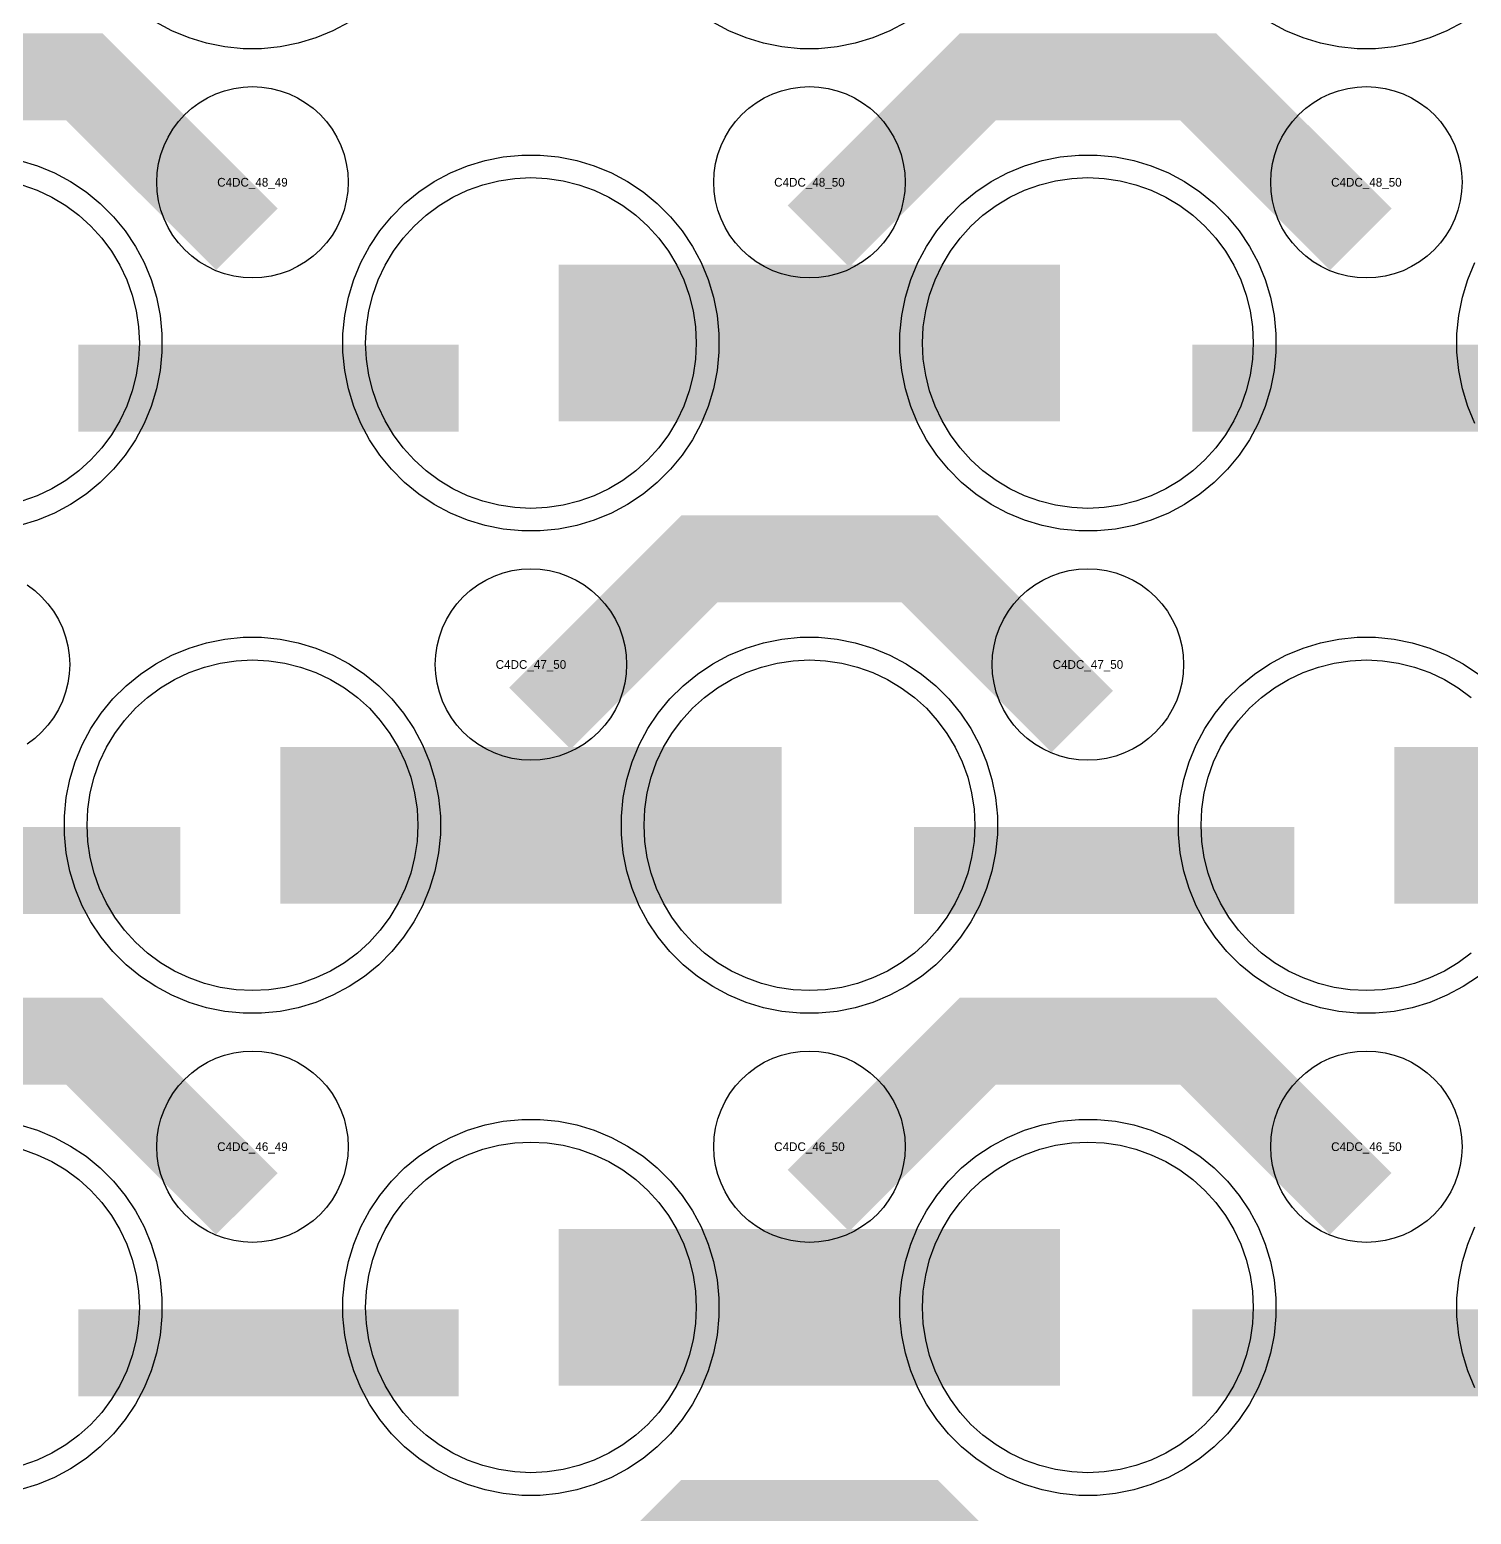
# Model space of a CAD drawing. Extents: x -11880 to 11880, y -14992 to 14992.
# Drawn here: x 3856 to 4270.1, y -8525.1 to -8098.5 of the extents above; entities that cross this region are included whole.
import ezdxf
from ezdxf.enums import TextEntityAlignment as Align

# ---------------------------------------------------------------- set-up
doc = ezdxf.new("R2010")
doc.units = 0
doc.header["$MEASUREMENT"] = 0
for name, color, linetype in [('GDS_775_DT_237', 138, 'CONTINUOUS'), ('RDL1_FS', 34, 'CONTINUOUS'), ('RDL_BS', 160, 'CONTINUOUS')]:
    doc.layers.add(name, color=color, linetype=linetype)

msp = doc.modelspace()

# ---------------------------------------------------------------- linework, layer by layer
at = {"layer": 'RDL1_FS'}
for points in [[(3853.791, -8143.026), (3858.181, -8144.598), (3862.395, -8146.59), (3866.395, -8148.988), (3870.14, -8151.766), (3873.594, -8154.896), (3876.724, -8158.35), (3879.502, -8162.095), (3881.9, -8166.095), (3883.892, -8170.309), (3885.464, -8174.699), (3886.596, -8179.222), (3887.28, -8183.833), (3887.509, -8188.49), (3887.28, -8193.147), (3886.596, -8197.758), (3885.464, -8202.281), (3883.892, -8206.671), (3881.9, -8210.885), (3879.502, -8214.885), (3876.724, -8218.63), (3873.594, -8222.084), (3870.14, -8225.214), (3866.395, -8227.992), (3862.395, -8230.39), (3858.181, -8232.382), (3853.791, -8233.954)], [(4270.14, -8363.779), (4266.395, -8366.557), (4262.395, -8368.955), (4258.181, -8370.947), (4253.791, -8372.519), (4249.268, -8373.651), (4244.657, -8374.335), (4240, -8374.564), (4235.343, -8374.335), (4230.732, -8373.651), (4226.209, -8372.519), (4221.819, -8370.947), (4217.605, -8368.955), (4213.605, -8366.557), (4209.86, -8363.779), (4206.406, -8360.649), (4203.276, -8357.195), (4200.498, -8353.45), (4198.1, -8349.45), (4196.108, -8345.236), (4194.536, -8340.846), (4193.404, -8336.323), (4192.72, -8331.712), (4192.491, -8327.055), (4192.72, -8322.398), (4193.404, -8317.787), (4194.536, -8313.264), (4196.108, -8308.874), (4198.1, -8304.66), (4200.498, -8300.66), (4203.276, -8296.915), (4206.406, -8293.461), (4209.86, -8290.331), (4213.605, -8287.553), (4217.605, -8285.155), (4221.819, -8283.163), (4226.209, -8281.591), (4230.732, -8280.459), (4235.343, -8279.775), (4240, -8279.546), (4244.657, -8279.775), (4249.268, -8280.459), (4253.791, -8281.591), (4258.181, -8283.163), (4262.395, -8285.155), (4266.395, -8287.553), (4270.14, -8290.331)]]:
    msp.add_lwpolyline(points, dxfattribs=at)
for points in [[(4000, -8235.999), (3995.343, -8235.77), (3990.732, -8235.086), (3986.209, -8233.954), (3981.819, -8232.382), (3977.605, -8230.39), (3973.605, -8227.992), (3969.86, -8225.214), (3966.406, -8222.084), (3963.276, -8218.63), (3960.498, -8214.885), (3958.1, -8210.885), (3956.108, -8206.671), (3954.536, -8202.281), (3953.404, -8197.758), (3952.72, -8193.147), (3952.491, -8188.49), (3952.72, -8183.833), (3953.404, -8179.222), (3954.536, -8174.699), (3956.108, -8170.309), (3958.1, -8166.095), (3960.498, -8162.095), (3963.276, -8158.35), (3966.406, -8154.896), (3969.86, -8151.766), (3973.605, -8148.988), (3977.605, -8146.59), (3981.819, -8144.598), (3986.209, -8143.026), (3990.732, -8141.894), (3995.343, -8141.21), (4000, -8140.981), (4004.657, -8141.21), (4009.268, -8141.894), (4013.791, -8143.026), (4018.181, -8144.598), (4022.395, -8146.59), (4026.395, -8148.988), (4030.14, -8151.766), (4033.594, -8154.896), (4036.724, -8158.35), (4039.502, -8162.095), (4041.9, -8166.095), (4043.892, -8170.309), (4045.464, -8174.699), (4046.596, -8179.222), (4047.28, -8183.833), (4047.509, -8188.49), (4047.28, -8193.147), (4046.596, -8197.758), (4045.464, -8202.281), (4043.892, -8206.671), (4041.9, -8210.885), (4039.502, -8214.885), (4036.724, -8218.63), (4033.594, -8222.084), (4030.14, -8225.214), (4026.395, -8227.992), (4022.395, -8230.39), (4018.181, -8232.382), (4013.791, -8233.954), (4009.268, -8235.086), (4004.657, -8235.77)], [(4160, -8235.999), (4155.343, -8235.77), (4150.732, -8235.086), (4146.209, -8233.954), (4141.819, -8232.382), (4137.605, -8230.39), (4133.605, -8227.992), (4129.86, -8225.214), (4126.406, -8222.084), (4123.276, -8218.63), (4120.498, -8214.885), (4118.1, -8210.885), (4116.108, -8206.671), (4114.536, -8202.281), (4113.404, -8197.758), (4112.72, -8193.147), (4112.491, -8188.49), (4112.72, -8183.833), (4113.404, -8179.222), (4114.536, -8174.699), (4116.108, -8170.309), (4118.1, -8166.095), (4120.498, -8162.095), (4123.276, -8158.35), (4126.406, -8154.896), (4129.86, -8151.766), (4133.605, -8148.988), (4137.605, -8146.59), (4141.819, -8144.598), (4146.209, -8143.026), (4150.732, -8141.894), (4155.343, -8141.21), (4160, -8140.981), (4164.657, -8141.21), (4169.268, -8141.894), (4173.791, -8143.026), (4178.181, -8144.598), (4182.395, -8146.59), (4186.395, -8148.988), (4190.14, -8151.766), (4193.594, -8154.896), (4196.724, -8158.35), (4199.502, -8162.095), (4201.9, -8166.095), (4203.892, -8170.309), (4205.464, -8174.699), (4206.596, -8179.222), (4207.28, -8183.833), (4207.509, -8188.49), (4207.28, -8193.147), (4206.596, -8197.758), (4205.464, -8202.281), (4203.892, -8206.671), (4201.9, -8210.885), (4199.502, -8214.885), (4196.724, -8218.63), (4193.594, -8222.084), (4190.14, -8225.214), (4186.395, -8227.992), (4182.395, -8230.39), (4178.181, -8232.382), (4173.791, -8233.954), (4169.268, -8235.086), (4164.657, -8235.77)], [(3920, -8374.564), (3915.343, -8374.335), (3910.732, -8373.651), (3906.209, -8372.519), (3901.819, -8370.947), (3897.605, -8368.955), (3893.605, -8366.557), (3889.86, -8363.779), (3886.406, -8360.649), (3883.276, -8357.195), (3880.498, -8353.45), (3878.1, -8349.45), (3876.108, -8345.236), (3874.536, -8340.846), (3873.404, -8336.323), (3872.72, -8331.712), (3872.491, -8327.055), (3872.72, -8322.398), (3873.404, -8317.787), (3874.536, -8313.264), (3876.108, -8308.874), (3878.1, -8304.66), (3880.498, -8300.66), (3883.276, -8296.915), (3886.406, -8293.461), (3889.86, -8290.331), (3893.605, -8287.553), (3897.605, -8285.155), (3901.819, -8283.163), (3906.209, -8281.591), (3910.732, -8280.459), (3915.343, -8279.775), (3920, -8279.546), (3924.657, -8279.775), (3929.268, -8280.459), (3933.791, -8281.591), (3938.181, -8283.163), (3942.395, -8285.155), (3946.395, -8287.553), (3950.14, -8290.331), (3953.594, -8293.461), (3956.724, -8296.915), (3959.502, -8300.66), (3961.9, -8304.66), (3963.892, -8308.874), (3965.464, -8313.264), (3966.596, -8317.787), (3967.28, -8322.398), (3967.509, -8327.055), (3967.28, -8331.712), (3966.596, -8336.323), (3965.464, -8340.846), (3963.892, -8345.236), (3961.9, -8349.45), (3959.502, -8353.45), (3956.724, -8357.195), (3953.594, -8360.649), (3950.14, -8363.779), (3946.395, -8366.557), (3942.395, -8368.955), (3938.181, -8370.947), (3933.791, -8372.519), (3929.268, -8373.651), (3924.657, -8374.335)], [(4080, -8374.564), (4075.343, -8374.335), (4070.732, -8373.651), (4066.209, -8372.519), (4061.819, -8370.947), (4057.605, -8368.955), (4053.605, -8366.557), (4049.86, -8363.779), (4046.406, -8360.649), (4043.276, -8357.195), (4040.498, -8353.45), (4038.1, -8349.45), (4036.108, -8345.236), (4034.536, -8340.846), (4033.404, -8336.323), (4032.72, -8331.712), (4032.491, -8327.055), (4032.72, -8322.398), (4033.404, -8317.787), (4034.536, -8313.264), (4036.108, -8308.874), (4038.1, -8304.66), (4040.498, -8300.66), (4043.276, -8296.915), (4046.406, -8293.461), (4049.86, -8290.331), (4053.605, -8287.553), (4057.605, -8285.155), (4061.819, -8283.163), (4066.209, -8281.591), (4070.732, -8280.459), (4075.343, -8279.775), (4080, -8279.546), (4084.657, -8279.775), (4089.268, -8280.459), (4093.791, -8281.591), (4098.181, -8283.163), (4102.395, -8285.155), (4106.395, -8287.553), (4110.14, -8290.331), (4113.594, -8293.461), (4116.724, -8296.915), (4119.502, -8300.66), (4121.9, -8304.66), (4123.892, -8308.874), (4125.464, -8313.264), (4126.596, -8317.787), (4127.28, -8322.398), (4127.509, -8327.055), (4127.28, -8331.712), (4126.596, -8336.323), (4125.464, -8340.846), (4123.892, -8345.236), (4121.9, -8349.45), (4119.502, -8353.45), (4116.724, -8357.195), (4113.594, -8360.649), (4110.14, -8363.779), (4106.395, -8366.557), (4102.395, -8368.955), (4098.181, -8370.947), (4093.791, -8372.519), (4089.268, -8373.651), (4084.657, -8374.335)]]:
    msp.add_lwpolyline(points, close=True, dxfattribs=at)
for points in [[(4008.002, -8188.49, 45, 45, 0), (4080.002, -8188.49, 45, 45, 0)], [(4080.002, -8188.49, 45, 45, 0), (4152.002, -8188.49, 45, 45, 0)], [(3928.002, -8327.055, 45, 45, 0), (4000.002, -8327.055, 45, 45, 0)], [(4000.002, -8327.055, 45, 45, 0), (4072.002, -8327.055, 45, 45, 0)], [(4248.002, -8327.055, 45, 45, 0), (4320.002, -8327.055, 45, 45, 0)]]:
    msp.add_lwpolyline(points, format="xyseb", dxfattribs=at)
at = {"layer": 'RDL1_FS', "color": 241, "true_color": 0xf7abae}
msp.add_lwpolyline([(3853.791, -8420.151), (3858.181, -8421.723), (3862.395, -8423.715), (3866.395, -8426.113), (3870.14, -8428.891), (3873.594, -8432.021), (3876.724, -8435.475), (3879.502, -8439.22), (3881.9, -8443.22), (3883.892, -8447.434), (3885.464, -8451.824), (3886.596, -8456.347), (3887.28, -8460.958), (3887.509, -8465.615), (3887.28, -8470.272), (3886.596, -8474.883), (3885.464, -8479.406), (3883.892, -8483.796), (3881.9, -8488.01), (3879.502, -8492.01), (3876.724, -8495.755), (3873.594, -8499.209), (3870.14, -8502.339), (3866.395, -8505.117), (3862.395, -8507.515), (3858.181, -8509.507), (3853.791, -8511.079)], dxfattribs=at)
for points in [[(4000, -8513.124), (3995.343, -8512.895), (3990.732, -8512.211), (3986.209, -8511.079), (3981.819, -8509.507), (3977.605, -8507.515), (3973.605, -8505.117), (3969.86, -8502.339), (3966.406, -8499.209), (3963.276, -8495.755), (3960.498, -8492.01), (3958.1, -8488.01), (3956.108, -8483.796), (3954.536, -8479.406), (3953.404, -8474.883), (3952.72, -8470.272), (3952.491, -8465.615), (3952.72, -8460.958), (3953.404, -8456.347), (3954.536, -8451.824), (3956.108, -8447.434), (3958.1, -8443.22), (3960.498, -8439.22), (3963.276, -8435.475), (3966.406, -8432.021), (3969.86, -8428.891), (3973.605, -8426.113), (3977.605, -8423.715), (3981.819, -8421.723), (3986.209, -8420.151), (3990.732, -8419.019), (3995.343, -8418.335), (4000, -8418.106), (4004.657, -8418.335), (4009.268, -8419.019), (4013.791, -8420.151), (4018.181, -8421.723), (4022.395, -8423.715), (4026.395, -8426.113), (4030.14, -8428.891), (4033.594, -8432.021), (4036.724, -8435.475), (4039.502, -8439.22), (4041.9, -8443.22), (4043.892, -8447.434), (4045.464, -8451.824), (4046.596, -8456.347), (4047.28, -8460.958), (4047.509, -8465.615), (4047.28, -8470.272), (4046.596, -8474.883), (4045.464, -8479.406), (4043.892, -8483.796), (4041.9, -8488.01), (4039.502, -8492.01), (4036.724, -8495.755), (4033.594, -8499.209), (4030.14, -8502.339), (4026.395, -8505.117), (4022.395, -8507.515), (4018.181, -8509.507), (4013.791, -8511.079), (4009.268, -8512.211), (4004.657, -8512.895)], [(4160, -8513.124), (4155.343, -8512.895), (4150.732, -8512.211), (4146.209, -8511.079), (4141.819, -8509.507), (4137.605, -8507.515), (4133.605, -8505.117), (4129.86, -8502.339), (4126.406, -8499.209), (4123.276, -8495.755), (4120.498, -8492.01), (4118.1, -8488.01), (4116.108, -8483.796), (4114.536, -8479.406), (4113.404, -8474.883), (4112.72, -8470.272), (4112.491, -8465.615), (4112.72, -8460.958), (4113.404, -8456.347), (4114.536, -8451.824), (4116.108, -8447.434), (4118.1, -8443.22), (4120.498, -8439.22), (4123.276, -8435.475), (4126.406, -8432.021), (4129.86, -8428.891), (4133.605, -8426.113), (4137.605, -8423.715), (4141.819, -8421.723), (4146.209, -8420.151), (4150.732, -8419.019), (4155.343, -8418.335), (4160, -8418.106), (4164.657, -8418.335), (4169.268, -8419.019), (4173.791, -8420.151), (4178.181, -8421.723), (4182.395, -8423.715), (4186.395, -8426.113), (4190.14, -8428.891), (4193.594, -8432.021), (4196.724, -8435.475), (4199.502, -8439.22), (4201.9, -8443.22), (4203.892, -8447.434), (4205.464, -8451.824), (4206.596, -8456.347), (4207.28, -8460.958), (4207.509, -8465.615), (4207.28, -8470.272), (4206.596, -8474.883), (4205.464, -8479.406), (4203.892, -8483.796), (4201.9, -8488.01), (4199.502, -8492.01), (4196.724, -8495.755), (4193.594, -8499.209), (4190.14, -8502.339), (4186.395, -8505.117), (4182.395, -8507.515), (4178.181, -8509.507), (4173.791, -8511.079), (4169.268, -8512.211), (4164.657, -8512.895)]]:
    msp.add_lwpolyline(points, close=True, dxfattribs=at)
for points in [[(4008.002, -8465.615, 45, 45, 0), (4080.002, -8465.615, 45, 45, 0)], [(4080.002, -8465.615, 45, 45, 0), (4152.002, -8465.615, 45, 45, 0)]]:
    msp.add_lwpolyline(points, format="xyseb", dxfattribs=at)
at = {"layer": 'RDL_BS', "color": 241, "true_color": 0xf7abae}
for points in [[(3947.777, -8096.308), (3943.115, -8098.8), (3938.205, -8100.831), (3933.165, -8102.362), (3927.938, -8103.408), (3922.644, -8103.925), (3917.356, -8103.925), (3912.062, -8103.408), (3906.835, -8102.362), (3901.795, -8100.831), (3896.885, -8098.8), (3892.223, -8096.308)], [(4107.777, -8096.308), (4103.115, -8098.8), (4098.205, -8100.831), (4093.165, -8102.362), (4087.938, -8103.408), (4082.644, -8103.925), (4077.356, -8103.925), (4072.062, -8103.408), (4066.835, -8102.362), (4061.795, -8100.831), (4056.885, -8098.8), (4052.223, -8096.308)], [(4267.777, -8096.308), (4263.115, -8098.8), (4258.205, -8100.831), (4253.165, -8102.362), (4247.938, -8103.408), (4242.644, -8103.925), (4237.356, -8103.925), (4232.062, -8103.408), (4226.835, -8102.362), (4221.795, -8100.831), (4216.885, -8098.8), (4212.223, -8096.308)], [(3853.165, -8413.178), (3858.205, -8414.709), (3863.115, -8416.74), (3867.777, -8419.232), (3872.191, -8422.179), (3876.292, -8425.541), (3880.074, -8429.323), (3883.436, -8433.424), (3886.383, -8437.838), (3888.875, -8442.5), (3890.906, -8447.41), (3892.437, -8452.45), (3893.483, -8457.677), (3894, -8462.971), (3894, -8468.259), (3893.483, -8473.553), (3892.437, -8478.78), (3890.906, -8483.82), (3888.875, -8488.73), (3886.383, -8493.392), (3883.436, -8497.806), (3880.074, -8501.907), (3876.292, -8505.689), (3872.191, -8509.051), (3867.777, -8511.998), (3863.115, -8514.49), (3858.205, -8516.521), (3853.165, -8518.052)], [(4271.125, -8488.73), (4269.094, -8483.82), (4267.563, -8478.78), (4266.517, -8473.553), (4266, -8468.259), (4266, -8462.971), (4266.517, -8457.677), (4267.563, -8452.45), (4269.094, -8447.41), (4271.125, -8442.5)]]:
    msp.add_lwpolyline(points, dxfattribs=at)
at = {"layer": 'RDL_BS'}
for points in [[(3918.401, -8158.703, 25, 25, 0), (3871.687, -8111.989, 25, 25, 0), (3841.929, -8111.989, 25, 25, 0)], [(4082.562, -8157.804, 25, 25, 0), (4128.377, -8111.989, 25, 25, 0), (4161.93, -8111.989, 25, 25, 0)], [(4238.401, -8158.703, 25, 25, 0), (4191.687, -8111.989, 25, 25, 0), (4161.929, -8111.989, 25, 25, 0)], [(3870.016, -8201.503, 25, 25, 0), (3979.281, -8201.503, 25, 25, 0)], [(4190.016, -8201.503, 25, 25, 0), (4299.281, -8201.503, 25, 25, 0)], [(4002.562, -8296.369, 25, 25, 0), (4048.377, -8250.554, 25, 25, 0), (4081.93, -8250.554, 25, 25, 0)], [(4158.401, -8297.268, 25, 25, 0), (4111.687, -8250.554, 25, 25, 0), (4081.929, -8250.554, 25, 25, 0)], [(3790.016, -8340.068, 25, 25, 0), (3899.281, -8340.068, 25, 25, 0)], [(4110.016, -8340.068, 25, 25, 0), (4219.281, -8340.068, 25, 25, 0)], [(3918.401, -8435.828, 25, 25, 0), (3871.687, -8389.114, 25, 25, 0), (3841.929, -8389.114, 25, 25, 0)], [(4082.562, -8434.929, 25, 25, 0), (4128.377, -8389.114, 25, 25, 0), (4161.93, -8389.114, 25, 25, 0)], [(4238.401, -8435.828, 25, 25, 0), (4191.687, -8389.114, 25, 25, 0), (4161.929, -8389.114, 25, 25, 0)], [(4002.562, -8573.494, 25, 25, 0), (4048.377, -8527.679, 25, 25, 0), (4081.93, -8527.679, 25, 25, 0)], [(4158.401, -8574.393, 25, 25, 0), (4111.687, -8527.679, 25, 25, 0), (4081.929, -8527.679, 25, 25, 0)]]:
    msp.add_lwpolyline(points, format="xyseb", dxfattribs=at)
for points in [[(3920, -8169.796), (3917.307, -8169.664), (3914.635, -8169.268), (3912.016, -8168.611), (3909.481, -8167.704), (3907.044, -8166.552), (3904.72, -8165.159), (3902.557, -8163.556), (3900.558, -8161.744), (3898.746, -8159.745), (3897.143, -8157.582), (3895.75, -8155.258), (3894.598, -8152.821), (3893.691, -8150.286), (3893.034, -8147.667), (3892.638, -8144.995), (3892.506, -8142.302), (3892.638, -8139.609), (3893.034, -8136.937), (3893.691, -8134.318), (3894.598, -8131.783), (3895.75, -8129.346), (3897.143, -8127.022), (3898.746, -8124.859), (3900.558, -8122.86), (3902.557, -8121.048), (3904.72, -8119.445), (3907.044, -8118.052), (3909.481, -8116.9), (3912.016, -8115.993), (3914.635, -8115.336), (3917.307, -8114.94), (3920, -8114.808), (3922.693, -8114.94), (3925.365, -8115.336), (3927.984, -8115.993), (3930.519, -8116.9), (3932.956, -8118.052), (3935.28, -8119.445), (3937.443, -8121.048), (3939.442, -8122.86), (3941.254, -8124.859), (3942.857, -8127.022), (3944.25, -8129.346), (3945.402, -8131.783), (3946.309, -8134.318), (3946.966, -8136.937), (3947.362, -8139.609), (3947.494, -8142.302), (3947.362, -8144.995), (3946.966, -8147.667), (3946.309, -8150.286), (3945.402, -8152.821), (3944.25, -8155.258), (3942.857, -8157.582), (3941.254, -8159.745), (3939.442, -8161.744), (3937.443, -8163.556), (3935.28, -8165.159), (3932.956, -8166.552), (3930.519, -8167.704), (3927.984, -8168.611), (3925.365, -8169.268), (3922.693, -8169.664)], [(4080, -8169.796), (4077.307, -8169.664), (4074.635, -8169.268), (4072.016, -8168.611), (4069.481, -8167.704), (4067.044, -8166.552), (4064.72, -8165.159), (4062.557, -8163.556), (4060.558, -8161.744), (4058.746, -8159.745), (4057.143, -8157.582), (4055.75, -8155.258), (4054.598, -8152.821), (4053.691, -8150.286), (4053.034, -8147.667), (4052.638, -8144.995), (4052.506, -8142.302), (4052.638, -8139.609), (4053.034, -8136.937), (4053.691, -8134.318), (4054.598, -8131.783), (4055.75, -8129.346), (4057.143, -8127.022), (4058.746, -8124.859), (4060.558, -8122.86), (4062.557, -8121.048), (4064.72, -8119.445), (4067.044, -8118.052), (4069.481, -8116.9), (4072.016, -8115.993), (4074.635, -8115.336), (4077.307, -8114.94), (4080, -8114.808), (4082.693, -8114.94), (4085.365, -8115.336), (4087.984, -8115.993), (4090.519, -8116.9), (4092.956, -8118.052), (4095.28, -8119.445), (4097.443, -8121.048), (4099.442, -8122.86), (4101.254, -8124.859), (4102.857, -8127.022), (4104.25, -8129.346), (4105.402, -8131.783), (4106.309, -8134.318), (4106.966, -8136.937), (4107.362, -8139.609), (4107.494, -8142.302), (4107.362, -8144.995), (4106.966, -8147.667), (4106.309, -8150.286), (4105.402, -8152.821), (4104.25, -8155.258), (4102.857, -8157.582), (4101.254, -8159.745), (4099.442, -8161.744), (4097.443, -8163.556), (4095.28, -8165.159), (4092.956, -8166.552), (4090.519, -8167.704), (4087.984, -8168.611), (4085.365, -8169.268), (4082.693, -8169.664)], [(4240, -8169.796), (4237.307, -8169.664), (4234.635, -8169.268), (4232.016, -8168.611), (4229.481, -8167.704), (4227.044, -8166.552), (4224.72, -8165.159), (4222.557, -8163.556), (4220.558, -8161.744), (4218.746, -8159.745), (4217.143, -8157.582), (4215.75, -8155.258), (4214.598, -8152.821), (4213.691, -8150.286), (4213.034, -8147.667), (4212.638, -8144.995), (4212.506, -8142.302), (4212.638, -8139.609), (4213.034, -8136.937), (4213.691, -8134.318), (4214.598, -8131.783), (4215.75, -8129.346), (4217.143, -8127.022), (4218.746, -8124.859), (4220.558, -8122.86), (4222.557, -8121.048), (4224.72, -8119.445), (4227.044, -8118.052), (4229.481, -8116.9), (4232.016, -8115.993), (4234.635, -8115.336), (4237.307, -8114.94), (4240, -8114.808), (4242.693, -8114.94), (4245.365, -8115.336), (4247.984, -8115.993), (4250.519, -8116.9), (4252.956, -8118.052), (4255.28, -8119.445), (4257.443, -8121.048), (4259.442, -8122.86), (4261.254, -8124.859), (4262.857, -8127.022), (4264.25, -8129.346), (4265.402, -8131.783), (4266.309, -8134.318), (4266.966, -8136.937), (4267.362, -8139.609), (4267.494, -8142.302), (4267.362, -8144.995), (4266.966, -8147.667), (4266.309, -8150.286), (4265.402, -8152.821), (4264.25, -8155.258), (4262.857, -8157.582), (4261.254, -8159.745), (4259.442, -8161.744), (4257.443, -8163.556), (4255.28, -8165.159), (4252.956, -8166.552), (4250.519, -8167.704), (4247.984, -8168.611), (4245.365, -8169.268), (4242.693, -8169.664)], [(3997.356, -8242.49), (3992.062, -8241.973), (3986.835, -8240.927), (3981.795, -8239.396), (3976.885, -8237.365), (3972.223, -8234.873), (3967.809, -8231.926), (3963.708, -8228.564), (3959.926, -8224.782), (3956.564, -8220.681), (3953.617, -8216.267), (3951.125, -8211.605), (3949.094, -8206.695), (3947.563, -8201.655), (3946.517, -8196.428), (3946, -8191.134), (3946, -8185.846), (3946.517, -8180.552), (3947.563, -8175.325), (3949.094, -8170.285), (3951.125, -8165.375), (3953.617, -8160.713), (3956.564, -8156.299), (3959.926, -8152.198), (3963.708, -8148.416), (3967.809, -8145.054), (3972.223, -8142.107), (3976.885, -8139.615), (3981.795, -8137.584), (3986.835, -8136.053), (3992.062, -8135.007), (3997.356, -8134.49), (4002.644, -8134.49), (4007.938, -8135.007), (4013.165, -8136.053), (4018.205, -8137.584), (4023.115, -8139.615), (4027.777, -8142.107), (4032.191, -8145.054), (4036.292, -8148.416), (4040.074, -8152.198), (4043.436, -8156.299), (4046.383, -8160.713), (4048.875, -8165.375), (4050.906, -8170.285), (4052.437, -8175.325), (4053.483, -8180.552), (4054, -8185.846), (4054, -8191.134), (4053.483, -8196.428), (4052.437, -8201.655), (4050.906, -8206.695), (4048.875, -8211.605), (4046.383, -8216.267), (4043.436, -8220.681), (4040.074, -8224.782), (4036.292, -8228.564), (4032.191, -8231.926), (4027.777, -8234.873), (4023.115, -8237.365), (4018.205, -8239.396), (4013.165, -8240.927), (4007.938, -8241.973), (4002.644, -8242.49)], [(4157.356, -8242.49), (4152.062, -8241.973), (4146.835, -8240.927), (4141.795, -8239.396), (4136.885, -8237.365), (4132.223, -8234.873), (4127.809, -8231.926), (4123.708, -8228.564), (4119.926, -8224.782), (4116.564, -8220.681), (4113.617, -8216.267), (4111.125, -8211.605), (4109.094, -8206.695), (4107.563, -8201.655), (4106.517, -8196.428), (4106, -8191.134), (4106, -8185.846), (4106.517, -8180.552), (4107.563, -8175.325), (4109.094, -8170.285), (4111.125, -8165.375), (4113.617, -8160.713), (4116.564, -8156.299), (4119.926, -8152.198), (4123.708, -8148.416), (4127.809, -8145.054), (4132.223, -8142.107), (4136.885, -8139.615), (4141.795, -8137.584), (4146.835, -8136.053), (4152.062, -8135.007), (4157.356, -8134.49), (4162.644, -8134.49), (4167.938, -8135.007), (4173.165, -8136.053), (4178.205, -8137.584), (4183.115, -8139.615), (4187.777, -8142.107), (4192.191, -8145.054), (4196.292, -8148.416), (4200.074, -8152.198), (4203.436, -8156.299), (4206.383, -8160.713), (4208.875, -8165.375), (4210.906, -8170.285), (4212.437, -8175.325), (4213.483, -8180.552), (4214, -8185.846), (4214, -8191.134), (4213.483, -8196.428), (4212.437, -8201.655), (4210.906, -8206.695), (4208.875, -8211.605), (4206.383, -8216.267), (4203.436, -8220.681), (4200.074, -8224.782), (4196.292, -8228.564), (4192.191, -8231.926), (4187.777, -8234.873), (4183.115, -8237.365), (4178.205, -8239.396), (4173.165, -8240.927), (4167.938, -8241.973), (4162.644, -8242.49)], [(4000, -8308.361), (3997.307, -8308.229), (3994.635, -8307.833), (3992.016, -8307.176), (3989.481, -8306.269), (3987.044, -8305.117), (3984.72, -8303.724), (3982.557, -8302.121), (3980.558, -8300.309), (3978.746, -8298.31), (3977.143, -8296.147), (3975.75, -8293.823), (3974.598, -8291.386), (3973.691, -8288.851), (3973.034, -8286.232), (3972.638, -8283.56), (3972.506, -8280.867), (3972.638, -8278.174), (3973.034, -8275.502), (3973.691, -8272.883), (3974.598, -8270.348), (3975.75, -8267.911), (3977.143, -8265.587), (3978.746, -8263.424), (3980.558, -8261.425), (3982.557, -8259.613), (3984.72, -8258.01), (3987.044, -8256.617), (3989.481, -8255.465), (3992.016, -8254.558), (3994.635, -8253.901), (3997.307, -8253.505), (4000, -8253.373), (4002.693, -8253.505), (4005.365, -8253.901), (4007.984, -8254.558), (4010.519, -8255.465), (4012.956, -8256.617), (4015.28, -8258.01), (4017.443, -8259.613), (4019.442, -8261.425), (4021.254, -8263.424), (4022.857, -8265.587), (4024.25, -8267.911), (4025.402, -8270.348), (4026.309, -8272.883), (4026.966, -8275.502), (4027.362, -8278.174), (4027.494, -8280.867), (4027.362, -8283.56), (4026.966, -8286.232), (4026.309, -8288.851), (4025.402, -8291.386), (4024.25, -8293.823), (4022.857, -8296.147), (4021.254, -8298.31), (4019.442, -8300.309), (4017.443, -8302.121), (4015.28, -8303.724), (4012.956, -8305.117), (4010.519, -8306.269), (4007.984, -8307.176), (4005.365, -8307.833), (4002.693, -8308.229)], [(4160, -8308.361), (4157.307, -8308.229), (4154.635, -8307.833), (4152.016, -8307.176), (4149.481, -8306.269), (4147.044, -8305.117), (4144.72, -8303.724), (4142.557, -8302.121), (4140.558, -8300.309), (4138.746, -8298.31), (4137.143, -8296.147), (4135.75, -8293.823), (4134.598, -8291.386), (4133.691, -8288.851), (4133.034, -8286.232), (4132.638, -8283.56), (4132.506, -8280.867), (4132.638, -8278.174), (4133.034, -8275.502), (4133.691, -8272.883), (4134.598, -8270.348), (4135.75, -8267.911), (4137.143, -8265.587), (4138.746, -8263.424), (4140.558, -8261.425), (4142.557, -8259.613), (4144.72, -8258.01), (4147.044, -8256.617), (4149.481, -8255.465), (4152.016, -8254.558), (4154.635, -8253.901), (4157.307, -8253.505), (4160, -8253.373), (4162.693, -8253.505), (4165.365, -8253.901), (4167.984, -8254.558), (4170.519, -8255.465), (4172.956, -8256.617), (4175.28, -8258.01), (4177.443, -8259.613), (4179.442, -8261.425), (4181.254, -8263.424), (4182.857, -8265.587), (4184.25, -8267.911), (4185.402, -8270.348), (4186.309, -8272.883), (4186.966, -8275.502), (4187.362, -8278.174), (4187.494, -8280.867), (4187.362, -8283.56), (4186.966, -8286.232), (4186.309, -8288.851), (4185.402, -8291.386), (4184.25, -8293.823), (4182.857, -8296.147), (4181.254, -8298.31), (4179.442, -8300.309), (4177.443, -8302.121), (4175.28, -8303.724), (4172.956, -8305.117), (4170.519, -8306.269), (4167.984, -8307.176), (4165.365, -8307.833), (4162.693, -8308.229)], [(3917.356, -8381.055), (3912.062, -8380.538), (3906.835, -8379.492), (3901.795, -8377.961), (3896.885, -8375.93), (3892.223, -8373.438), (3887.809, -8370.491), (3883.708, -8367.129), (3879.926, -8363.347), (3876.564, -8359.246), (3873.617, -8354.832), (3871.125, -8350.17), (3869.094, -8345.26), (3867.563, -8340.22), (3866.517, -8334.993), (3866, -8329.699), (3866, -8324.411), (3866.517, -8319.117), (3867.563, -8313.89), (3869.094, -8308.85), (3871.125, -8303.94), (3873.617, -8299.278), (3876.564, -8294.864), (3879.926, -8290.763), (3883.708, -8286.981), (3887.809, -8283.619), (3892.223, -8280.672), (3896.885, -8278.18), (3901.795, -8276.149), (3906.835, -8274.618), (3912.062, -8273.572), (3917.356, -8273.055), (3922.644, -8273.055), (3927.938, -8273.572), (3933.165, -8274.618), (3938.205, -8276.149), (3943.115, -8278.18), (3947.777, -8280.672), (3952.191, -8283.619), (3956.292, -8286.981), (3960.074, -8290.763), (3963.436, -8294.864), (3966.383, -8299.278), (3968.875, -8303.94), (3970.906, -8308.85), (3972.437, -8313.89), (3973.483, -8319.117), (3974, -8324.411), (3974, -8329.699), (3973.483, -8334.993), (3972.437, -8340.22), (3970.906, -8345.26), (3968.875, -8350.17), (3966.383, -8354.832), (3963.436, -8359.246), (3960.074, -8363.347), (3956.292, -8367.129), (3952.191, -8370.491), (3947.777, -8373.438), (3943.115, -8375.93), (3938.205, -8377.961), (3933.165, -8379.492), (3927.938, -8380.538), (3922.644, -8381.055)], [(4077.356, -8381.055), (4072.062, -8380.538), (4066.835, -8379.492), (4061.795, -8377.961), (4056.885, -8375.93), (4052.223, -8373.438), (4047.809, -8370.491), (4043.708, -8367.129), (4039.926, -8363.347), (4036.564, -8359.246), (4033.617, -8354.832), (4031.125, -8350.17), (4029.094, -8345.26), (4027.563, -8340.22), (4026.517, -8334.993), (4026, -8329.699), (4026, -8324.411), (4026.517, -8319.117), (4027.563, -8313.89), (4029.094, -8308.85), (4031.125, -8303.94), (4033.617, -8299.278), (4036.564, -8294.864), (4039.926, -8290.763), (4043.708, -8286.981), (4047.809, -8283.619), (4052.223, -8280.672), (4056.885, -8278.18), (4061.795, -8276.149), (4066.835, -8274.618), (4072.062, -8273.572), (4077.356, -8273.055), (4082.644, -8273.055), (4087.938, -8273.572), (4093.165, -8274.618), (4098.205, -8276.149), (4103.115, -8278.18), (4107.777, -8280.672), (4112.191, -8283.619), (4116.292, -8286.981), (4120.074, -8290.763), (4123.436, -8294.864), (4126.383, -8299.278), (4128.875, -8303.94), (4130.906, -8308.85), (4132.437, -8313.89), (4133.483, -8319.117), (4134, -8324.411), (4134, -8329.699), (4133.483, -8334.993), (4132.437, -8340.22), (4130.906, -8345.26), (4128.875, -8350.17), (4126.383, -8354.832), (4123.436, -8359.246), (4120.074, -8363.347), (4116.292, -8367.129), (4112.191, -8370.491), (4107.777, -8373.438), (4103.115, -8375.93), (4098.205, -8377.961), (4093.165, -8379.492), (4087.938, -8380.538), (4082.644, -8381.055)], [(3920, -8446.921), (3917.307, -8446.789), (3914.635, -8446.393), (3912.016, -8445.736), (3909.481, -8444.829), (3907.044, -8443.677), (3904.72, -8442.284), (3902.557, -8440.681), (3900.558, -8438.869), (3898.746, -8436.87), (3897.143, -8434.707), (3895.75, -8432.383), (3894.598, -8429.946), (3893.691, -8427.411), (3893.034, -8424.792), (3892.638, -8422.12), (3892.506, -8419.427), (3892.638, -8416.734), (3893.034, -8414.062), (3893.691, -8411.443), (3894.598, -8408.908), (3895.75, -8406.471), (3897.143, -8404.147), (3898.746, -8401.984), (3900.558, -8399.985), (3902.557, -8398.173), (3904.72, -8396.57), (3907.044, -8395.177), (3909.481, -8394.025), (3912.016, -8393.118), (3914.635, -8392.461), (3917.307, -8392.065), (3920, -8391.933), (3922.693, -8392.065), (3925.365, -8392.461), (3927.984, -8393.118), (3930.519, -8394.025), (3932.956, -8395.177), (3935.28, -8396.57), (3937.443, -8398.173), (3939.442, -8399.985), (3941.254, -8401.984), (3942.857, -8404.147), (3944.25, -8406.471), (3945.402, -8408.908), (3946.309, -8411.443), (3946.966, -8414.062), (3947.362, -8416.734), (3947.494, -8419.427), (3947.362, -8422.12), (3946.966, -8424.792), (3946.309, -8427.411), (3945.402, -8429.946), (3944.25, -8432.383), (3942.857, -8434.707), (3941.254, -8436.87), (3939.442, -8438.869), (3937.443, -8440.681), (3935.28, -8442.284), (3932.956, -8443.677), (3930.519, -8444.829), (3927.984, -8445.736), (3925.365, -8446.393), (3922.693, -8446.789)], [(4080, -8446.921), (4077.307, -8446.789), (4074.635, -8446.393), (4072.016, -8445.736), (4069.481, -8444.829), (4067.044, -8443.677), (4064.72, -8442.284), (4062.557, -8440.681), (4060.558, -8438.869), (4058.746, -8436.87), (4057.143, -8434.707), (4055.75, -8432.383), (4054.598, -8429.946), (4053.691, -8427.411), (4053.034, -8424.792), (4052.638, -8422.12), (4052.506, -8419.427), (4052.638, -8416.734), (4053.034, -8414.062), (4053.691, -8411.443), (4054.598, -8408.908), (4055.75, -8406.471), (4057.143, -8404.147), (4058.746, -8401.984), (4060.558, -8399.985), (4062.557, -8398.173), (4064.72, -8396.57), (4067.044, -8395.177), (4069.481, -8394.025), (4072.016, -8393.118), (4074.635, -8392.461), (4077.307, -8392.065), (4080, -8391.933), (4082.693, -8392.065), (4085.365, -8392.461), (4087.984, -8393.118), (4090.519, -8394.025), (4092.956, -8395.177), (4095.28, -8396.57), (4097.443, -8398.173), (4099.442, -8399.985), (4101.254, -8401.984), (4102.857, -8404.147), (4104.25, -8406.471), (4105.402, -8408.908), (4106.309, -8411.443), (4106.966, -8414.062), (4107.362, -8416.734), (4107.494, -8419.427), (4107.362, -8422.12), (4106.966, -8424.792), (4106.309, -8427.411), (4105.402, -8429.946), (4104.25, -8432.383), (4102.857, -8434.707), (4101.254, -8436.87), (4099.442, -8438.869), (4097.443, -8440.681), (4095.28, -8442.284), (4092.956, -8443.677), (4090.519, -8444.829), (4087.984, -8445.736), (4085.365, -8446.393), (4082.693, -8446.789)], [(4240, -8446.921), (4237.307, -8446.789), (4234.635, -8446.393), (4232.016, -8445.736), (4229.481, -8444.829), (4227.044, -8443.677), (4224.72, -8442.284), (4222.557, -8440.681), (4220.558, -8438.869), (4218.746, -8436.87), (4217.143, -8434.707), (4215.75, -8432.383), (4214.598, -8429.946), (4213.691, -8427.411), (4213.034, -8424.792), (4212.638, -8422.12), (4212.506, -8419.427), (4212.638, -8416.734), (4213.034, -8414.062), (4213.691, -8411.443), (4214.598, -8408.908), (4215.75, -8406.471), (4217.143, -8404.147), (4218.746, -8401.984), (4220.558, -8399.985), (4222.557, -8398.173), (4224.72, -8396.57), (4227.044, -8395.177), (4229.481, -8394.025), (4232.016, -8393.118), (4234.635, -8392.461), (4237.307, -8392.065), (4240, -8391.933), (4242.693, -8392.065), (4245.365, -8392.461), (4247.984, -8393.118), (4250.519, -8394.025), (4252.956, -8395.177), (4255.28, -8396.57), (4257.443, -8398.173), (4259.442, -8399.985), (4261.254, -8401.984), (4262.857, -8404.147), (4264.25, -8406.471), (4265.402, -8408.908), (4266.309, -8411.443), (4266.966, -8414.062), (4267.362, -8416.734), (4267.494, -8419.427), (4267.362, -8422.12), (4266.966, -8424.792), (4266.309, -8427.411), (4265.402, -8429.946), (4264.25, -8432.383), (4262.857, -8434.707), (4261.254, -8436.87), (4259.442, -8438.869), (4257.443, -8440.681), (4255.28, -8442.284), (4252.956, -8443.677), (4250.519, -8444.829), (4247.984, -8445.736), (4245.365, -8446.393), (4242.693, -8446.789)]]:
    msp.add_lwpolyline(points, close=True, dxfattribs=at)
for points in [[(3853.165, -8136.053), (3858.205, -8137.584), (3863.115, -8139.615), (3867.777, -8142.107), (3872.191, -8145.054), (3876.292, -8148.416), (3880.074, -8152.198), (3883.436, -8156.299), (3886.383, -8160.713), (3888.875, -8165.375), (3890.906, -8170.285), (3892.437, -8175.325), (3893.483, -8180.552), (3894, -8185.846), (3894, -8191.134), (3893.483, -8196.428), (3892.437, -8201.655), (3890.906, -8206.695), (3888.875, -8211.605), (3886.383, -8216.267), (3883.436, -8220.681), (3880.074, -8224.782), (3876.292, -8228.564), (3872.191, -8231.926), (3867.777, -8234.873), (3863.115, -8237.365), (3858.205, -8239.396), (3853.165, -8240.927)], [(4271.125, -8211.605), (4269.094, -8206.695), (4267.563, -8201.655), (4266.517, -8196.428), (4266, -8191.134), (4266, -8185.846), (4266.517, -8180.552), (4267.563, -8175.325), (4269.094, -8170.285), (4271.125, -8165.375)], [(3855.28, -8258.01), (3857.443, -8259.613), (3859.442, -8261.425), (3861.254, -8263.424), (3862.857, -8265.587), (3864.25, -8267.911), (3865.402, -8270.348), (3866.309, -8272.883), (3866.966, -8275.502), (3867.362, -8278.174), (3867.494, -8280.867), (3867.362, -8283.56), (3866.966, -8286.232), (3866.309, -8288.851), (3865.402, -8291.386), (3864.25, -8293.823), (3862.857, -8296.147), (3861.254, -8298.31), (3859.442, -8300.309), (3857.443, -8302.121), (3855.28, -8303.724)], [(4272.191, -8370.491), (4267.777, -8373.438), (4263.115, -8375.93), (4258.205, -8377.961), (4253.165, -8379.492), (4247.938, -8380.538), (4242.644, -8381.055), (4237.356, -8381.055), (4232.062, -8380.538), (4226.835, -8379.492), (4221.795, -8377.961), (4216.885, -8375.93), (4212.223, -8373.438), (4207.809, -8370.491), (4203.708, -8367.129), (4199.926, -8363.347), (4196.564, -8359.246), (4193.617, -8354.832), (4191.125, -8350.17), (4189.094, -8345.26), (4187.563, -8340.22), (4186.517, -8334.993), (4186, -8329.699), (4186, -8324.411), (4186.517, -8319.117), (4187.563, -8313.89), (4189.094, -8308.85), (4191.125, -8303.94), (4193.617, -8299.278), (4196.564, -8294.864), (4199.926, -8290.763), (4203.708, -8286.981), (4207.809, -8283.619), (4212.223, -8280.672), (4216.885, -8278.18), (4221.795, -8276.149), (4226.835, -8274.618), (4232.062, -8273.572), (4237.356, -8273.055), (4242.644, -8273.055), (4247.938, -8273.572), (4253.165, -8274.618), (4258.205, -8276.149), (4263.115, -8278.18), (4267.777, -8280.672), (4272.191, -8283.619)]]:
    msp.add_lwpolyline(points, dxfattribs=at)
at = {"layer": 'RDL_BS', "color": 241, "true_color": 0xf7abae}
for points in [[(3997.356, -8519.615), (3992.062, -8519.098), (3986.835, -8518.052), (3981.795, -8516.521), (3976.885, -8514.49), (3972.223, -8511.998), (3967.809, -8509.051), (3963.708, -8505.689), (3959.926, -8501.907), (3956.564, -8497.806), (3953.617, -8493.392), (3951.125, -8488.73), (3949.094, -8483.82), (3947.563, -8478.78), (3946.517, -8473.553), (3946, -8468.259), (3946, -8462.971), (3946.517, -8457.677), (3947.563, -8452.45), (3949.094, -8447.41), (3951.125, -8442.5), (3953.617, -8437.838), (3956.564, -8433.424), (3959.926, -8429.323), (3963.708, -8425.541), (3967.809, -8422.179), (3972.223, -8419.232), (3976.885, -8416.74), (3981.795, -8414.709), (3986.835, -8413.178), (3992.062, -8412.132), (3997.356, -8411.615), (4002.644, -8411.615), (4007.938, -8412.132), (4013.165, -8413.178), (4018.205, -8414.709), (4023.115, -8416.74), (4027.777, -8419.232), (4032.191, -8422.179), (4036.292, -8425.541), (4040.074, -8429.323), (4043.436, -8433.424), (4046.383, -8437.838), (4048.875, -8442.5), (4050.906, -8447.41), (4052.437, -8452.45), (4053.483, -8457.677), (4054, -8462.971), (4054, -8468.259), (4053.483, -8473.553), (4052.437, -8478.78), (4050.906, -8483.82), (4048.875, -8488.73), (4046.383, -8493.392), (4043.436, -8497.806), (4040.074, -8501.907), (4036.292, -8505.689), (4032.191, -8509.051), (4027.777, -8511.998), (4023.115, -8514.49), (4018.205, -8516.521), (4013.165, -8518.052), (4007.938, -8519.098), (4002.644, -8519.615)], [(4157.356, -8519.615), (4152.062, -8519.098), (4146.835, -8518.052), (4141.795, -8516.521), (4136.885, -8514.49), (4132.223, -8511.998), (4127.809, -8509.051), (4123.708, -8505.689), (4119.926, -8501.907), (4116.564, -8497.806), (4113.617, -8493.392), (4111.125, -8488.73), (4109.094, -8483.82), (4107.563, -8478.78), (4106.517, -8473.553), (4106, -8468.259), (4106, -8462.971), (4106.517, -8457.677), (4107.563, -8452.45), (4109.094, -8447.41), (4111.125, -8442.5), (4113.617, -8437.838), (4116.564, -8433.424), (4119.926, -8429.323), (4123.708, -8425.541), (4127.809, -8422.179), (4132.223, -8419.232), (4136.885, -8416.74), (4141.795, -8414.709), (4146.835, -8413.178), (4152.062, -8412.132), (4157.356, -8411.615), (4162.644, -8411.615), (4167.938, -8412.132), (4173.165, -8413.178), (4178.205, -8414.709), (4183.115, -8416.74), (4187.777, -8419.232), (4192.191, -8422.179), (4196.292, -8425.541), (4200.074, -8429.323), (4203.436, -8433.424), (4206.383, -8437.838), (4208.875, -8442.5), (4210.906, -8447.41), (4212.437, -8452.45), (4213.483, -8457.677), (4214, -8462.971), (4214, -8468.259), (4213.483, -8473.553), (4212.437, -8478.78), (4210.906, -8483.82), (4208.875, -8488.73), (4206.383, -8493.392), (4203.436, -8497.806), (4200.074, -8501.907), (4196.292, -8505.689), (4192.191, -8509.051), (4187.777, -8511.998), (4183.115, -8514.49), (4178.205, -8516.521), (4173.165, -8518.052), (4167.938, -8519.098), (4162.644, -8519.615)]]:
    msp.add_lwpolyline(points, close=True, dxfattribs=at)
for points in [[(3870.016, -8478.628, 25, 25, 0), (3979.281, -8478.628, 25, 25, 0)], [(4190.016, -8478.628, 25, 25, 0), (4299.281, -8478.628, 25, 25, 0)]]:
    msp.add_lwpolyline(points, format="xyseb", dxfattribs=at)

# ---------------------------------------------------------------- texts
at = {"layer": 'GDS_775_DT_237'}
for s, p in [('C4DC_48_49', (3920, -8142.302)), ('C4DC_48_49', (3920, -8142.302)), ('C4DC_48_50', (4080, -8142.302)), ('C4DC_48_50', (4080, -8142.302)), ('C4DC_48_50', (4240, -8142.302)), ('C4DC_48_50', (4240, -8142.302)), ('C4DC_47_50', (4000, -8280.867)), ('C4DC_47_50', (4000, -8280.867)), ('C4DC_47_50', (4160, -8280.867)), ('C4DC_47_50', (4160, -8280.867)), ('C4DC_46_49', (3920, -8419.427)), ('C4DC_46_49', (3920, -8419.427)), ('C4DC_46_50', (4080, -8419.427)), ('C4DC_46_50', (4080, -8419.427)), ('C4DC_46_50', (4240, -8419.427)), ('C4DC_46_50', (4240, -8419.427))]:
    msp.add_text(s, height=2.5, dxfattribs=at).set_placement(p, align=Align.MIDDLE_CENTER)

doc.saveas('drawing.dxf')
